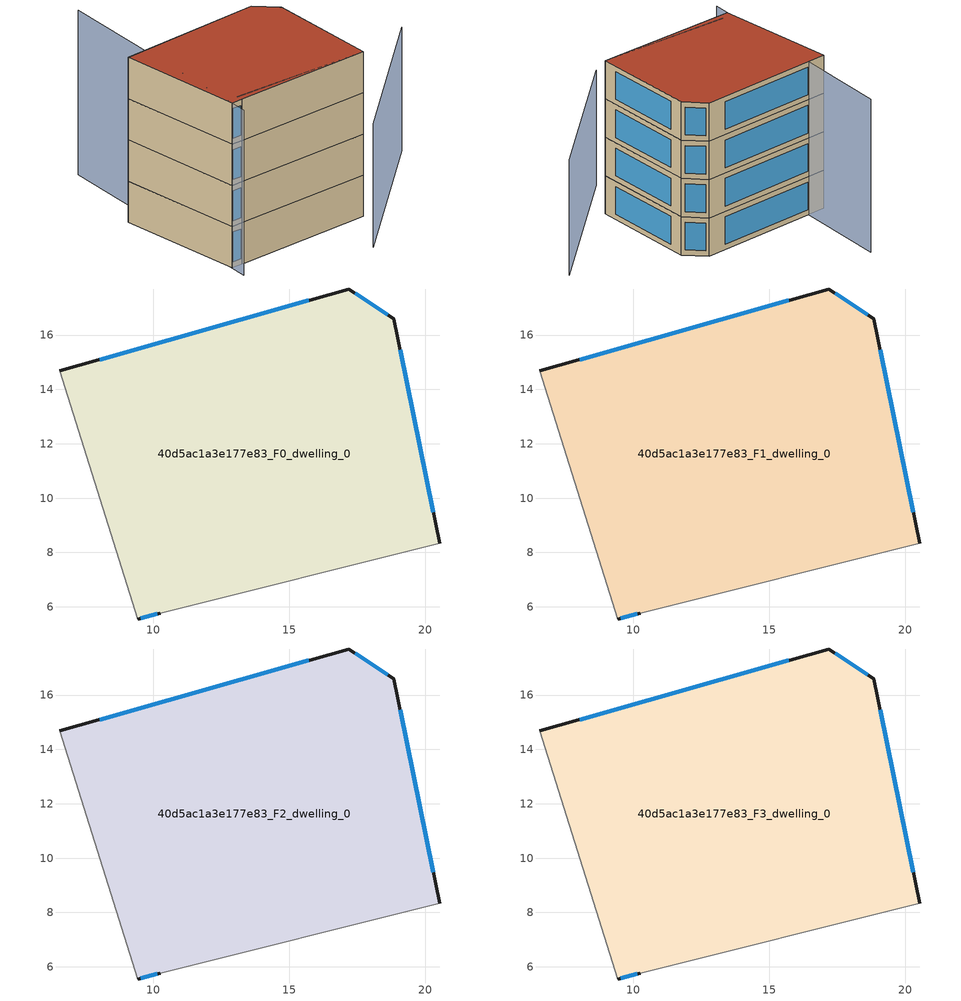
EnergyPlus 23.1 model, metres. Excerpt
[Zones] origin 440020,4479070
40d5ac1a3e177e83_F0_dwelling_0
 floor ground (EU_floor_Construction): 18.84,16.6 20.53,8.34 10.25,5.77 9.42,5.55 6.55,14.68 17.19,17.69 z0
 wall outside (EU_wall_Construction): 20.53,8.34 18.84,16.6 17.19,17.69 6.55,14.68 / 9.42,5.55 10.25,5.77 z0:3
 wall adiabatic (EU_wall_Construction): 10.25,5.77 20.53,8.34 / 6.55,14.68 9.42,5.55 z0:3
 window (EU_Window_Construction): 18.62,16.75 17.42,17.54 / 20.3,9.49 19.08,15.46 / 9.54,5.58 10.14,5.74 / 15.72,17.27 8.03,15.1 z0.42:2.58
40d5ac1a3e177e83_F1_dwelling_0
 floor to 40d5ac1a3e177e83_F0_dwelling_0 (EU_floor_Construction): 18.84,16.6 20.53,8.34 10.25,5.77 9.42,5.55 6.55,14.68 17.19,17.69 z3
 wall outside (EU_wall_Construction): 20.53,8.34 18.84,16.6 17.19,17.69 6.55,14.68 / 9.42,5.55 10.25,5.77 z3:6
 wall adiabatic (EU_wall_Construction): 10.25,5.77 20.53,8.34 / 6.55,14.68 9.42,5.55 z3:6
 window (EU_Window_Construction): 18.62,16.75 17.42,17.54 / 20.3,9.49 19.08,15.46 / 9.54,5.58 10.14,5.74 / 15.72,17.27 8.03,15.1 z3.42:5.58
40d5ac1a3e177e83_F2_dwelling_0
 floor to 40d5ac1a3e177e83_F1_dwelling_0 (EU_floor_Construction): 18.84,16.6 20.53,8.34 10.25,5.77 9.42,5.55 6.55,14.68 17.19,17.69 z6
 wall outside (EU_wall_Construction): 20.53,8.34 18.84,16.6 17.19,17.69 6.55,14.68 / 9.42,5.55 10.25,5.77 z6:9
 wall adiabatic (EU_wall_Construction): 10.25,5.77 20.53,8.34 / 6.55,14.68 9.42,5.55 z6:9
 window (EU_Window_Construction): 18.62,16.75 17.42,17.54 / 20.3,9.49 19.08,15.46 / 9.54,5.58 10.14,5.74 / 15.72,17.27 8.03,15.1 z6.42:8.58
40d5ac1a3e177e83_F3_dwelling_0
 floor to 40d5ac1a3e177e83_F2_dwelling_0 (EU_floor_Construction): 18.84,16.6 20.53,8.34 10.25,5.77 9.42,5.55 6.55,14.68 17.19,17.69 z9
 wall outside (EU_wall_Construction): 20.53,8.34 18.84,16.6 17.19,17.69 6.55,14.68 / 9.42,5.55 10.25,5.77 z9:12
 wall adiabatic (EU_wall_Construction): 10.25,5.77 20.53,8.34 / 6.55,14.68 9.42,5.55 z9:12
 window (EU_Window_Construction): 18.62,16.75 17.42,17.54 / 20.3,9.49 19.08,15.46 / 9.54,5.58 10.14,5.74 / 15.72,17.27 8.03,15.1 z9.42:11.58
 roof outside (EU_roof_Construction): 20.53,8.34 18.84,16.6 17.19,17.69 6.55,14.68 9.42,5.55 10.25,5.77 z12
shading: 6.88,22.39 9.61,4.29 / 10.15,6.23 20.53,8.34 z0:12; 18.99,3.98 27.27,15.76 z0:9
[Building]
EU S2 Campaign: North Axis=0; Terrain=City; Solar Distribution=FullExterior
[Site:Location]
Madrid: Latitude=40.5; Longitude=-3.5; Time Zone=1; Elevation=609
[SizingPeriod:WeatherFileDays]
AnnualSizingPeriod: Begin Month=1; Begin Day of Month=1; End Month=12; End Day of Month=31; Day of Week for Start Day=Monday; Use Weather File Daylight Saving Period=No; Use Weather File Rain and Snow Indicators=No
[MATERIAL]
EU_InternalMass_Material: Roughness=MediumRough; Thickness=0.1; Conductivity=1; Density=1800; Specific Heat=900; Thermal Absorptance=0.9; Solar Absorptance=0.7; Visible Absorptance=0.7
[MATERIAL:NOMASS] Roughness=MediumRough; Thermal Absorptance=0.9; Solar Absorptance=0.7; Visible Absorptance=0.7
Name | Thermal Resistance
EU_wall_NoMass | 1.60022
EU_roof_NoMass | 1.57597
EU_floor_NoMass | 0.470652
[WINDOWMATERIAL:SIMPLEGLAZINGSYSTEM]
EU_Window_SimpleGlazing: UFactor=3.28802; Solar Heat Gain Coefficient=0.85; Visible Transmittance=0.85
[CONSTRUCTION]
EU_wall_Construction: EU_wall_NoMass
EU_roof_Construction: EU_roof_NoMass
EU_floor_Construction: EU_floor_NoMass
EU_Window_Construction: EU_Window_SimpleGlazing
EU_InternalMass_Construction: EU_InternalMass_Material
[ZONE] Type=1; Multiplier=1; Ceiling Height=autocalculate; Volume=346.094; Floor Area=autocalculate; Part of Total Floor Area=Yes
40d5ac1a3e177e83_F0_dwelling_0; 40d5ac1a3e177e83_F1_dwelling_0; 40d5ac1a3e177e83_F2_dwelling_0; 40d5ac1a3e177e83_F3_dwelling_0
[INTERNALMASS] Construction=EU_InternalMass_Construction; Surface Area=115.365
Name | Zone or ZoneList
40d5ac1a3e177e83_F0_dwelling_0_EU_InternalMass | 40d5ac1a3e177e83_F0_dwelling_0
40d5ac1a3e177e83_F1_dwelling_0_EU_InternalMass | 40d5ac1a3e177e83_F1_dwelling_0
40d5ac1a3e177e83_F2_dwelling_0_EU_InternalMass | 40d5ac1a3e177e83_F2_dwelling_0
40d5ac1a3e177e83_F3_dwelling_0_EU_InternalMass | 40d5ac1a3e177e83_F3_dwelling_0
[OTHEREQUIPMENT] Fuel Type=Electricity; Design Level Calculation Method=Watts/Area; Power per Zone Floor Area=1; Fraction Latent=0; Fraction Radiant=0; Fraction Lost=0; Carbon Dioxide Generation Rate=0; EndUse Subcategory=EU_Step8_InternalGains
Name | Zone or ZoneList or Space or SpaceList | Schedule
EU_Step8_InternalGain_40d5ac1a3e177e83_F0_dwelling_0_f000 | 40d5ac1a3e177e83_F0_dwelling_0 | EU_Step8_GainSchedule_40d5ac1a3e177e83_F0_dwelling_0_f000
EU_Step8_InternalGain_40d5ac1a3e177e83_F1_dwelling_0_f000 | 40d5ac1a3e177e83_F1_dwelling_0 | EU_Step8_GainSchedule_40d5ac1a3e177e83_F1_dwelling_0_f000
EU_Step8_InternalGain_40d5ac1a3e177e83_F2_dwelling_0_f000 | 40d5ac1a3e177e83_F2_dwelling_0 | EU_Step8_GainSchedule_40d5ac1a3e177e83_F2_dwelling_0_f000
EU_Step8_InternalGain_40d5ac1a3e177e83_F3_dwelling_0_f000 | 40d5ac1a3e177e83_F3_dwelling_0 | EU_Step8_GainSchedule_40d5ac1a3e177e83_F3_dwelling_0_f000
[ZONEVENTILATION:DESIGNFLOWRATE] Schedule=EU_AlwaysOn; Design Flow Rate Calculation Method=AirChanges/Hour; Air Changes per Hour=0.480704; Ventilation Type=Natural; Fan Pressure Rise=0; Fan Total Efficiency=1; Constant Term Coefficient=1; Temperature Term Coefficient=0; Velocity Term Coefficient=0; Velocity Squared Term Coefficient=0; Minimum Indoor Temperature=-100; Maximum Indoor Temperature=100; Delta Temperature=-100; Minimum Outdoor Temperature=-100; Maximum Outdoor Temperature=100; Maximum Wind Speed=40
Name | Zone or ZoneList or Space or SpaceList
EU_ConstantAir_40d5ac1a3e177e83_F0_dwelling_0 | 40d5ac1a3e177e83_F0_dwelling_0
EU_ConstantAir_40d5ac1a3e177e83_F1_dwelling_0 | 40d5ac1a3e177e83_F1_dwelling_0
EU_ConstantAir_40d5ac1a3e177e83_F2_dwelling_0 | 40d5ac1a3e177e83_F2_dwelling_0
EU_ConstantAir_40d5ac1a3e177e83_F3_dwelling_0 | 40d5ac1a3e177e83_F3_dwelling_0
[HVACTEMPLATE:THERMOSTAT] Constant Heating Setpoint=20; Constant Cooling Setpoint=50
EU_HeatOnly_40d5ac1a3e177e83_F0_dwelling_0; EU_HeatOnly_40d5ac1a3e177e83_F1_dwelling_0; EU_HeatOnly_40d5ac1a3e177e83_F2_dwelling_0; EU_HeatOnly_40d5ac1a3e177e83_F3_dwelling_0
[HVACTEMPLATE:ZONE:IDEALLOADSAIRSYSTEM] System Availability Schedule=EU_AlwaysOn; Maximum Heating Supply Air Temperature=50; Minimum Cooling Supply Air Temperature=13; Maximum Heating Supply Air Humidity Ratio=0.0156; Minimum Cooling Supply Air Humidity Ratio=0.0077; Heating Limit=NoLimit; Cooling Limit=NoLimit; Heating Availability Schedule=EU_AlwaysOn; Cooling Availability Schedule=EU_CoolingOff; Dehumidification Control Type=ConstantSensibleHeatRatio; Cooling Sensible Heat Ratio=0.7; Dehumidification Setpoint=60; Humidification Control Type=None; Humidification Setpoint=30; Outdoor Air Method=None; Outdoor Air Flow Rate per Person=0.00944; Outdoor Air Flow Rate per Zone Floor Area=0; Outdoor Air Flow Rate per Zone=0; Demand Controlled Ventilation Type=None; Outdoor Air Economizer Type=NoEconomizer; Heat Recovery Type=None; Sensible Heat Recovery Effectiveness=0.7; Latent Heat Recovery Effectiveness=0.65
Name | Template Thermostat
40d5ac1a3e177e83_F0_dwelling_0 | EU_HeatOnly_40d5ac1a3e177e83_F0_dwelling_0
40d5ac1a3e177e83_F1_dwelling_0 | EU_HeatOnly_40d5ac1a3e177e83_F1_dwelling_0
40d5ac1a3e177e83_F2_dwelling_0 | EU_HeatOnly_40d5ac1a3e177e83_F2_dwelling_0
40d5ac1a3e177e83_F3_dwelling_0 | EU_HeatOnly_40d5ac1a3e177e83_F3_dwelling_0
[SIZING:ZONE] Zone Cooling Design Supply Air Temperature Input Method=SupplyAirTemperature; Zone Cooling Design Supply Air Temperature=13; Zone Heating Design Supply Air Temperature Input Method=SupplyAirTemperature; Zone Heating Design Supply Air Temperature=50; Zone Cooling Design Supply Air Humidity Ratio=0.008; Zone Heating Design Supply Air Humidity Ratio=0.008; Cooling Design Air Flow Method=DesignDay; Cooling Design Air Flow Rate=0; Cooling Minimum Air Flow per Zone Floor Area=0.000762; Cooling Minimum Air Flow=0; Cooling Minimum Air Flow Fraction=0.2; Heating Design Air Flow Method=DesignDay; Heating Design Air Flow Rate=0; Heating Maximum Air Flow per Zone Floor Area=0.002032; Heating Maximum Air Flow=0.141576; Heating Maximum Air Flow Fraction=0.3; Account for Dedicated Outdoor Air System=No; Dedicated Outdoor Air System Control Strategy=NeutralSupplyAir; Dedicated Outdoor Air Low Setpoint Temperature for Design=autosize; Dedicated Outdoor Air High Setpoint Temperature for Design=autosize; Zone Load Sizing Method=Sensible Load Only No Latent Load; Zone Latent Cooling Design Supply Air Humidity Ratio Input Method=HumidityRatioDifference; Zone Cooling Design Supply Air Humidity Ratio Difference=0.005; Zone Latent Heating Design Supply Air Humidity Ratio Input Method=HumidityRatioDifference; Zone Humidification Design Supply Air Humidity Ratio Difference=0.005
40d5ac1a3e177e83_F0_dwelling_0; 40d5ac1a3e177e83_F1_dwelling_0; 40d5ac1a3e177e83_F2_dwelling_0; 40d5ac1a3e177e83_F3_dwelling_0
[SCHEDULE:CONSTANT]
Name | Hourly Value
EU_AlwaysOn | 1
EU_CoolingOff | 0
[SCHEDULE:FILE] Column Number=1; Rows to Skip at Top=0; Number of Hours of Data=8760; Column Separator=Comma; Interpolate to Timestep=No; Minutes per Item=60; Adjust Schedule for Daylight Savings=Yes
Name | File
EU_Step8_GainSchedule_40d5ac1a3e177e83_F0_dwelling_0_f000 | ../../schedules/40d5ac1a3e177e83/40d5ac1a3e177e83_F0_dwelling_0_f000_gain.csv
EU_Step8_GainSchedule_40d5ac1a3e177e83_F1_dwelling_0_f000 | ../../schedules/40d5ac1a3e177e83/40d5ac1a3e177e83_F1_dwelling_0_f000_gain.csv
EU_Step8_GainSchedule_40d5ac1a3e177e83_F2_dwelling_0_f000 | ../../schedules/40d5ac1a3e177e83/40d5ac1a3e177e83_F2_dwelling_0_f000_gain.csv
EU_Step8_GainSchedule_40d5ac1a3e177e83_F3_dwelling_0_f000 | ../../schedules/40d5ac1a3e177e83/40d5ac1a3e177e83_F3_dwelling_0_f000_gain.csv
